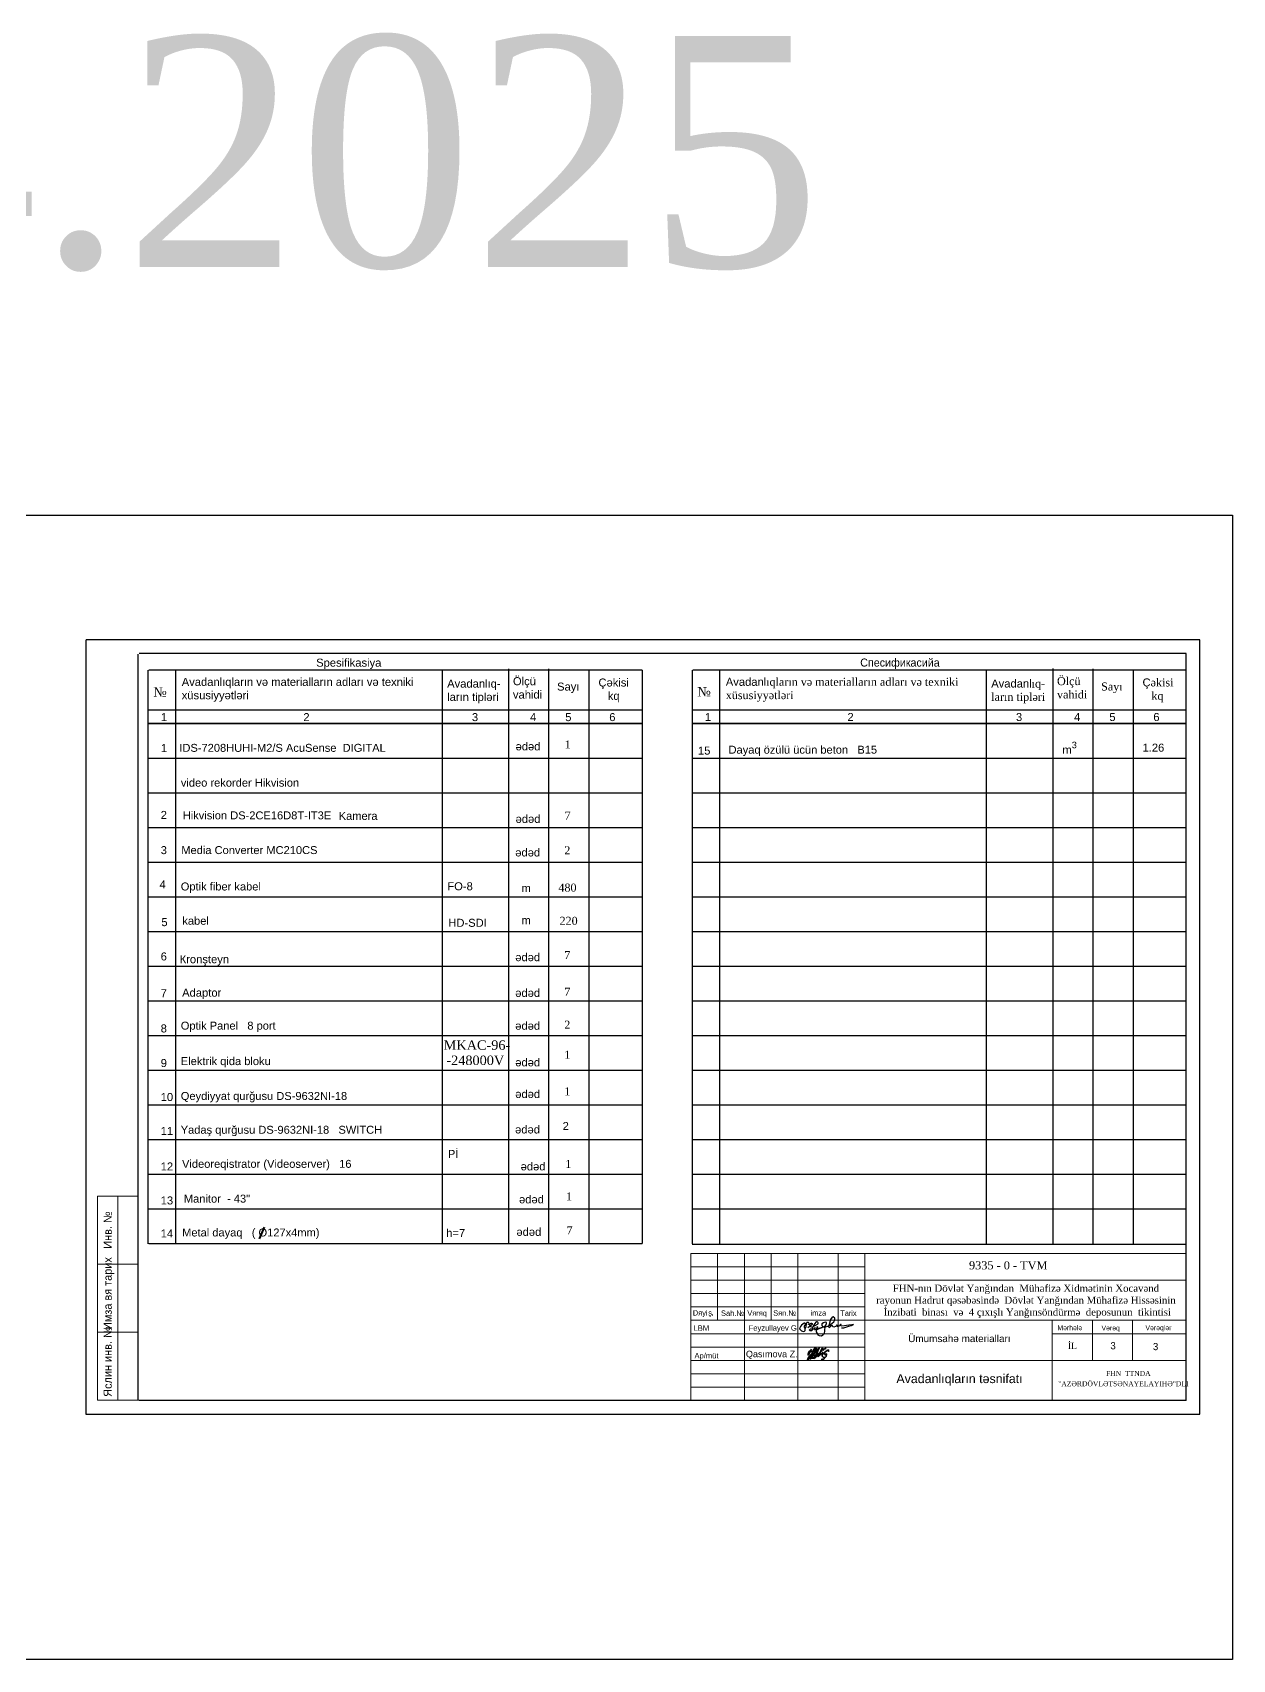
# Model space of a CAD drawing. Header units: feet. Extents: x 3381 to 682707, y 675186 to 4374675.
# Drawn here: x 681657 to 682150, y 4372831 to 4373499 of the extents above; entities that cross this region are included whole.
import ezdxf

# ---------------------------------------------------------------- set-up
doc = ezdxf.new("R2010")
doc.units = ezdxf.units.FT
doc.header["$MEASUREMENT"] = 0
doc.linetypes.add('DUZ', pattern=[0])
doc.layers.get('0').update_dxf_attribs({"linetype": 'CONTINUOUS'})
for name, color, linetype, lineweight in [('Annotation - Text_Pen_No__1', 7, 'CONTINUOUS', 13), ('Text blocks_Ном._пера__1', 7, 'CONTINUOUS', 15), ('окна', 150, 'CONTINUOUS', 15), ('перегородка', 130, 'CONTINUOUS', 20), ('перегородка_Ном._пера__1', 7, 'CONTINUOUS', 13), ('размер', 90, 'CONTINUOUS', 9), ('размер2_Ном._пера__1', 7, 'CONTINUOUS', 13), ('размер_Ном._пера__1', 7, 'CONTINUOUS', 15), ('ФОРМАТ', 7, 'CONTINUOUS', 5)]:
    doc.layers.add(name, color=color, linetype=linetype, lineweight=lineweight)
for name, color, linetype in [('Layer8', 7, 'CONTINUOUS'), ('ramka', 7, 'CONTINUOUS'), ('Trees', 92, 'CONTINUOUS'), ('схемы', 7, 'CONTINUOUS'), ('шлейфы', 85, 'CONTINUOUS')]:
    doc.layers.add(name, color=color, linetype=linetype)
doc.styles.add('ARİAL', font='arial.ttf')
doc.styles.add('eeee', font='az97l01.TTF')
doc.styles.add('New  Roman', font='times.ttf')
doc.styles.get("Standard").update_dxf_attribs({"font": 'arial.ttf', "height": 1.5})
doc.styles.add('Times New  Roman', font='times.ttf')
doc.styles.add('СГЕНЕРИР_СТИЛЬ_1', font='a3ar(la).ttf')
doc.styles.add('СГЕНЕРИР_СТИЛЬ_2', font='arial.ttf')
doc.styles.add('Стандарт', font='times.ttf')
doc.styles.add('ттт', font='az97l01.TTF', dxfattribs={"height": 300})
doc.styles.add('тх', font='az97l01.TTF')

# ---------------------------------------------------------------- blocks, each defined once
blk = doc.blocks.new('imza')
at = {"layer": 'Trees', "color": 7, "lineweight": 35}
for points in [[(119720, 323671), (66422, 219944), (42890, 182637), (19967, 146297), (15300, 146297), (15300, 151548), (15300, 160199), (18817, 172635), (28167, 199489), (43494, 233005), (60112, 260506), (74006, 275754), (81247, 279703), (86499, 279703), (90251, 274776), (101934, 255493), (109353, 251051), (121336, 249109), (137421, 252022), (148648, 258819), (157824, 266372), (205102, 327179), (234949, 372477), (188278, 301645), (182164, 285472), (71039, 58567), (49297, 29796), (22297, 5315), (11999, 1421), (4890, 2720), (2153, 6441), (2153, 12680), (2153, 20998), (5657, 28003), (37175, 81506), (58069, 109161), (93158, 155604), (168836, 244492), (249359, 331849), (257092, 340239), (267608, 348560), (272179, 348560), (274632, 345775), (272513, 338421), (268929, 325976), (203932, 193993), (142303, 85970), (130681, 66803), (114116, 45299), (98340, 31119), (92665, 28851), (87444, 28851), (85288, 32367), (85288, 37925), (85288, 44958), (87785, 51878), (98000, 70822), (130411, 121776), (153236, 150731), (232390, 243285), (351751, 368187), (356609, 368187), (280335, 206621), (181882, 35886)], [(167136, 278349), (194691, 296062), (213990, 303970), (238885, 310721), (256638, 315535), (272291, 315535), (283870, 315535), (288695, 311333), (297931, 303288), (300852, 289924), (297572, 276036), (281361, 255206), (258010, 238040), (218752, 224087), (197993, 207372), (191226, 198858), (222154, 216298), (234032, 222996), (254203, 236686), (270940, 233782), (279104, 227565), (287462, 209110), (290183, 197066), (291281, 179704), (287836, 144642), (284270, 127093), (277886, 112915), (266529, 99357), (254031, 84436), (238452, 74448), (220952, 63228), (199475, 53640), (184462, 48973), (168676, 47383), (150237, 48242), (133752, 50038), (116228, 54219), (101027, 60416), (87626, 70611), (80826, 85804), (80826, 97798), (84626, 110592), (93027, 117788), (105628, 122386), (113861, 125390), (128629, 127783), (143203, 130145), (188423, 137473), (208420, 139584), (232323, 144536), (242885, 146724), (260979, 152750), (281350, 158414), (316662, 175080), (344127, 193380), (371539, 214476), (399090, 240115), (422514, 265598), (436403, 289010), (444708, 307514), (452855, 329232), (455833, 342579), (455833, 353795), (452179, 358621), (448393, 355754), (443175, 347926), (431148, 330820), (423464, 312790), (405582, 278084), (392800, 247509), (381371, 219323), (369936, 198963), (352731, 165608), (342564, 145896), (333386, 122755), (325788, 103596), (321219, 92074), (324285, 92074), (330880, 103244), (341696, 116427), (359107, 132905), (379155, 154789), (397358, 170872), (414305, 185281), (429715, 200550), (445524, 211968), (458145, 219271), (463857, 219271), (463857, 215022), (459473, 201745), (451237, 188202), (444707, 177465), (442469, 169480), (442469, 163240), (447517, 167090), (517041, 225315), (556686, 256394), (599532, 284291), (618334, 296532), (632144, 301800), (636726, 301800), (633761, 294931), (629347, 284702), (625366, 275480), (627697, 269475), (631605, 266781), (640634, 266781), (650741, 263010), (657067, 260650)], [(416076, 13564), (441715, 13213), (458574, 18127), (480976, 24657), (502998, 31077), (509500, 40944)], [(500295, 211291), (469701, 179690), (457620, 165559), (446670, 148138), (439881, 137337), (439881, 129823), (442153, 119815), (447100, 108759), (453312, 100716), (460795, 93379), (470068, 84285), (481124, 79974), (493395, 75189), (506395, 73483), (520532, 74529), (530621, 75973), (540432, 81089), (553371, 90326), (561192, 100700), (567337, 108853), (567337, 120783), (567337, 134994), (570340, 155600), (574321, 172086), (574321, 178197), (570767, 179902), (567354, 179902), (555552, 175781), (528326, 166273), (516876, 164269), (512184, 166685), (510620, 173223), (510620, 181607), (510620, 198280), (510620, 206239), (505354, 208939), (497818, 204818), (489111, 199738)], [(477209, 278739), (480314, 298392), (480314, 310116), (498253, 322873), (528957, 335286), (545658, 341551), (552098, 343967), (556652, 343967), (560453, 339788)]]:
    blk.add_lwpolyline(points, dxfattribs=at)

msp = doc.modelspace()

# ---------------------------------------------------------------- linework, layer by layer
for p, q in [((681678.387, 4373249.754), (681678.387, 4372931.56)), ((682136.246, 4373249.754), (681678.568, 4373249.754)), ((682130.58, 4373244.089), (681700.368, 4373244.089)), ((682130.58, 4372937.226), (682130.58, 4373244.089)), ((682136.246, 4372931.56), (682136.246, 4373249.754)), ((681699.996, 4372937.308), (681699.996, 4373243.883)), ((681700.182, 4372937.226), (682130.58, 4372937.226)), ((681678.387, 4372931.56), (682136.246, 4372931.56))]:
    msp.add_line(p, q)
at = {"color": 0, "lineweight": 25}
for p, q in [((681852.333, 4373001.58), (681852.333, 4373237.838)), ((681868.775, 4373001.58), (681868.775, 4373237.8)), ((682075.935, 4373001.62), (682075.935, 4373237.877)), ((682092.376, 4373001.62), (682092.376, 4373237.84)), ((681704.105, 4373001.496), (681704.105, 4373237.207)), ((681907.121, 4373237.247), (681704.338, 4373237.247)), ((681715.299, 4373237.247), (681715.299, 4373001.58)), ((681824.912, 4373237.247), (681824.912, 4373215.324)), ((681885.198, 4373237.247), (681885.198, 4373001.58)), ((681907.121, 4373237.247), (681907.121, 4373001.58)), ((681927.706, 4373001.536), (681927.706, 4373237.247)), ((682130.722, 4373237.286), (681927.939, 4373237.286)), ((681938.9, 4373237.286), (681938.9, 4373001.62)), ((682048.513, 4373237.286), (682048.513, 4373215.364)), ((682108.8, 4373237.286), (682108.8, 4373001.62)), ((681907.121, 4373220.805), (681704.338, 4373220.805)), ((682130.722, 4373220.844), (681927.939, 4373220.844)), ((681704.338, 4373215.324), (681907.121, 4373215.324)), ((681907.121, 4373215.324), (681704.338, 4373215.324)), ((681824.912, 4373215.324), (681824.912, 4373001.58)), ((681927.939, 4373215.364), (682130.722, 4373215.364)), ((682130.722, 4373215.364), (681927.939, 4373215.364)), ((682048.513, 4373215.364), (682048.513, 4373001.62)), ((681704.338, 4373201.075), (681907.121, 4373201.075)), ((681927.939, 4373201.114), (682130.722, 4373201.114)), ((681704.338, 4373186.825), (681907.121, 4373186.825)), ((681927.939, 4373186.865), (682130.722, 4373186.865)), ((681704.338, 4373172.576), (681907.121, 4373172.576)), ((681927.939, 4373172.615), (682130.722, 4373172.615)), ((681704.338, 4373158.326), (681907.121, 4373158.326)), ((681927.939, 4373158.365), (682130.722, 4373158.365)), ((681704.338, 4373144.076), (681907.121, 4373144.076)), ((681927.939, 4373144.116), (682130.722, 4373144.116)), ((681704.338, 4373129.827), (681907.121, 4373129.827)), ((681927.939, 4373129.866), (682130.722, 4373129.866)), ((681704.338, 4373115.577), (681907.121, 4373115.577)), ((681927.939, 4373115.617), (682130.722, 4373115.617)), ((681704.338, 4373101.328), (681907.121, 4373101.328)), ((681927.939, 4373101.367), (682130.722, 4373101.367)), ((681704.338, 4373087.078), (681907.121, 4373087.078)), ((681927.939, 4373087.117), (682130.722, 4373087.117)), ((681704.338, 4373072.828), (681907.121, 4373072.828)), ((681927.939, 4373072.868), (682130.722, 4373072.868)), ((681704.338, 4373058.579), (681907.121, 4373058.579)), ((681927.939, 4373058.618), (682130.722, 4373058.618)), ((681704.338, 4373044.329), (681907.121, 4373044.329)), ((681927.939, 4373044.369), (682130.722, 4373044.369)), ((681704.338, 4373030.08), (681907.121, 4373030.08)), ((681927.939, 4373030.119), (682130.722, 4373030.119)), ((681704.338, 4373015.83), (681907.121, 4373015.83)), ((681704.338, 4373015.83), (681907.121, 4373015.83)), ((681704.338, 4373015.83), (681907.121, 4373015.83)), ((681927.939, 4373015.869), (682130.722, 4373015.869)), ((681927.939, 4373015.869), (682130.722, 4373015.869)), ((681927.939, 4373015.869), (682130.722, 4373015.869)), ((681704.338, 4373001.58), (681907.121, 4373001.58)), ((681704.338, 4373001.58), (681907.121, 4373001.58)), ((681927.656, 4373001.344), (682130.72, 4373001.344)), ((681927.656, 4373001.344), (682130.72, 4373001.344))]:
    msp.add_line(p, q, dxfattribs=at)
at = {"linetype": 'DUZ', "lineweight": 40}
msp.add_line((681749.82, 4373003.615), (681751.905, 4373008.37), dxfattribs=at)
at = {"color": 1, "lineweight": 30}
msp.add_lwpolyline([(680613.285, 4373300.966), (682149.668, 4373300.966), (682149.668, 4372830.697), (680613.285, 4372830.697)], close=True, dxfattribs=at)
at = {"layer": 'окна', "color": 0, "ltscale": 2}
for p, q in [((681683.232, 4372937.308), (681683.232, 4373021.13)), ((681683.232, 4373021.13), (681699.996, 4373021.13)), ((681691.614, 4373021.13), (681691.614, 4372937.308)), ((681683.232, 4372993.189), (681699.996, 4372993.189)), ((681683.232, 4372965.249), (681699.996, 4372965.249)), ((681699.996, 4372937.308), (681683.232, 4372937.308))]:
    msp.add_line(p, q, dxfattribs=at)
at = {"layer": 'размер_Ном._пера__1', "linetype": 'Continuous'}
for p, q in [((681927.091, 4372997.578), (682130.583, 4372997.578)), ((681927.091, 4372937.081), (681927.091, 4372997.578)), ((681927.091, 4372997.578), (682130.583, 4372997.578)), ((681927.091, 4372937.081), (681927.091, 4372997.578)), ((681938.09, 4372970.079), (681938.09, 4372997.578)), ((681949.09, 4372937.081), (681949.09, 4372997.578)), ((681960.09, 4372970.079), (681960.09, 4372997.578)), ((681971.089, 4372937.081), (681971.089, 4372997.578)), ((681987.588, 4372937.081), (681987.588, 4372997.578)), ((681998.588, 4372997.578), (681998.588, 4372937.081)), ((682130.583, 4372937.081), (682130.583, 4372997.578)), ((681927.091, 4372992.078), (681998.588, 4372992.078)), ((681927.091, 4372986.579), (682130.583, 4372986.579)), ((681927.091, 4372981.079), (681998.588, 4372981.079)), ((681927.091, 4372975.579), (681998.588, 4372975.579)), ((681927.091, 4372970.079), (682130.583, 4372970.079)), ((682075.585, 4372970.079), (682075.585, 4372937.081)), ((682092.084, 4372970.079), (682092.084, 4372953.58)), ((682108.584, 4372970.079), (682108.584, 4372953.58)), ((681927.091, 4372964.58), (681998.588, 4372964.58)), ((682075.585, 4372964.58), (682130.583, 4372964.58)), ((681927.091, 4372959.08), (681998.588, 4372959.08)), ((681927.091, 4372953.58), (682130.583, 4372953.58)), ((681927.091, 4372948.08), (681998.588, 4372948.08)), ((681927.091, 4372942.58), (681998.588, 4372942.58)), ((681927.091, 4372937.081), (682130.583, 4372937.081))]:
    msp.add_line(p, q, dxfattribs=at)
at = {"layer": 'схемы', "color": 5, "lineweight": 30}
for points in [[(681975.617, 4372968.606), (681976.294, 4372967.484), (681976.953, 4372967.239), (681979.126, 4372968.475, 1.2496404), (681978.461, 4372969.283, 0.0792582), (681977.082, 4372967.143), (681976.956, 4372966.169), (681976.804, 4372965.817), (681975.977, 4372965.782), (681975.829, 4372966.217), (681976.206, 4372966.593), (681977.517, 4372966.538), (681977.821, 4372966.576), (681978.158, 4372966.977), (681978.065, 4372967.054), (681977.832, 4372966.777), (681977.94, 4372966.366), (681978.182, 4372966.335), (681979.075, 4372966.816), (681979.233, 4372967.218), (681979.107, 4372967.45), (681978.8, 4372967.284), (681978.691, 4372966.933), (681978.827, 4372966.682), (681979.315, 4372966.735), (681981.677, 4372967.333), (681982.518, 4372968.068), (681982.863, 4372968.751), (681982.865, 4372969.187), (681982.292, 4372969.261), (681981.576, 4372969.03), (681980.843, 4372968.568), (681980.904, 4372967.914), (681981.364, 4372967.51), (681981.956, 4372967.274), (681982.465, 4372967.35), (681983.346, 4372967.612), (681984.469, 4372968.304), (681985.857, 4372969.46), (681986.295, 4372970.294), (681986.19, 4372971.002), (681985.569, 4372971.572), (681985.156, 4372971.412), (681984.525, 4372970.389), (681983.957, 4372968.406), (681983.713, 4372967.557), (681983.854, 4372967.199), (681984.126, 4372967.164), (681984.569, 4372967.695), (681984.955, 4372968.158), (681985.186, 4372967.784), (681985.498, 4372967.512), (681985.963, 4372967.452), (681986.661, 4372967.703), (681987.177, 4372967.982), (681987.14, 4372968.221), (681986.979, 4372968.052), (681987.178, 4372967.736), (681987.581, 4372967.617), (681987.972, 4372967.79), (681988.811, 4372968.15), (681988.837, 4372968.353), (681988.64, 4372968.378), (681988.279, 4372968.09), (681989.105, 4372967.744), (681990.269, 4372967.997), (681991.053, 4372968.141), (681992.042, 4372968.253), (681993.265, 4372968.393), (681993.87, 4372968.315), (681993.504, 4372968.126), (681992.968, 4372967.85), (681991.842, 4372967.524), (681989.773, 4372966.9), (681988.999, 4372966.795)], [(681973.717, 4372967.708, -0.3006337), (681974.169, 4372968.249, 0.2802498), (681974.214, 4372968.738, 0.2687794), (681973.649, 4372968.918, 0.1221921), (681971.809, 4372966.998), (681971.795, 4372966.623, 0.0999903), (681972.913, 4372965.593, 0.2003981), (681973.821, 4372965.548, 0.3129138), (681974.011, 4372966.801, -0.2937938), (681973.717, 4372967.708)], [(681974.061, 4372966.683, 0.2027102), (681974.467, 4372967.583, -0.0832168), (681974.796, 4372969.141, -0.5409747), (681975.468, 4372969.169), (681975.617, 4372968.606)], [(681975.711, 4372968.451), (681976.273, 4372968.826, -1.0345012), (681976.865, 4372968.211), (681975.113, 4372967.003)], [(681975.711, 4372968.451), (681975.575, 4372968.327, -0.4342938), (681975.437, 4372968.344, -0.1602621), (681975.463, 4372968.48), (681975.516, 4372968.541), (681975.597, 4372968.544), (681975.666, 4372968.526)]]:
    msp.add_lwpolyline(points, format="xyb", dxfattribs=at)
msp.add_lwpolyline([(681981.717, 4372967.369), (681982.128, 4372966.918), (681982.061, 4372966.401), (681981.967, 4372965.669), (681981.846, 4372964.74), (681981.619, 4372964.243), (681981.287, 4372963.923), (681980.712, 4372963.544), (681979.98, 4372963.639), (681979.424, 4372963.974), (681979.066, 4372964.709), (681978.731, 4372965.396), (681978.7, 4372966.026), (681979.012, 4372966.33), (681979.795, 4372966.701), (681981.059, 4372967.177)], dxfattribs=at)

# ---------------------------------------------------------------- block references
at = {"color": 5, "lineweight": 30, "xscale": 1.35661101831e-05, "yscale": 1.35661101831e-05, "zscale": 1.35661101831e-05}
msp.add_blockref('imza', (681975.021, 4372953.825), dxfattribs=at)

# ---------------------------------------------------------------- texts
at = {"color": 0, "lineweight": 25}
for s, height, p in [('1', 3.288, (681709.281, 4373216.323)), ('2', 3.288, (681767.831, 4373216.323)), ('3', 3.288, (681837.092, 4373216.323)), ('4', 3.288, (681860.96, 4373216.323)), ('5', 3.288, (681875.456, 4373216.323)), ('6', 3.288, (681893.543, 4373216.323)), ('1', 3.288, (681932.883, 4373216.363)), ('2', 3.288, (681991.432, 4373216.363)), ('3', 3.288, (682060.693, 4373216.363)), ('4', 3.288, (682084.562, 4373216.363)), ('5', 3.288, (682099.057, 4373216.363)), ('6', 3.288, (682117.144, 4373216.363)), ('1', 3.288, (681709.281, 4373203.612)), ('15', 3.2884, (681930, 4373202.559)), ('1.26', 3.2884, (682112.708, 4373203.772)), ('2', 3.288, (681709.204, 4373176.129)), ('3', 3.288, (681709.204, 4373161.657)), ('4', 3.288, (681708.732, 4373147.568)), ('5', 3.288, (681709.487, 4373132.062)), ('6', 3.288, (681709.198, 4373117.953)), ('7', 3.288, (681709.198, 4373102.864)), ('8', 3.288, (681709.198, 4373088.373)), ('9', 3.288, (681709.198, 4373074.157)), ('10', 3.2884, (681709.198, 4373060.199)), ('11', 3.2884, (681709.198, 4373046.251)), ('12', 3.2884, (681709.198, 4373031.659)), ('13', 3.2884, (681709.198, 4373017.694)), ('14', 3.2884, (681709.198, 4373004.117))]:
    msp.add_text(s, height=height, dxfattribs=at).set_placement(p)
at = {"color": 0, "linetype": 'DUZ', "lineweight": 25, "style": 'Times New  Roman'}
for s, p in [(' MKAC-96-', (681824.045, 4373081.241)), ('-248000V', (681826.594, 4373074.989))]:
    msp.add_text(s, height=3.881, dxfattribs=at).set_placement(p)
at = {"color": 0, "linetype": 'ByBlock', "lineweight": 13, "style": 'тх'}
msp.add_text('Pİ', height=3.28, dxfattribs=at).set_placement((681827.315, 4373036.818))
at = {"color": 0, "lineweight": 25, "attachment_point": 1}
for s, insert, char_height, width, style in [('Avadanl{\\fArial|b0|i0|c238|p34;ıqların və materialların adları və texniki xüsusiyyətləri}', (681717.845, 4373234.077), 3.28837, 105.81412, 'ARİAL'), ('Avadanl{\\fArial|b0|i0|c238|p34;ıq-\\Pların tipləri}', (681826.927, 4373233.377), 3.28837, 28.01958, 'ARİAL'), ('Ölçü\\Pvahidi', (681853.959, 4373234.365), 3.2884, 15.09318, 'ARİAL'), ('Say{\\fArial|b0|i0|c238|p34;ı}', (681872.099, 4373232.154), 3.28837, 13.68896, 'ARİAL'), ('  Ç{\\fArial|b0|i0|c238|p34;əkisi\\P     kq}', (681886.555, 4373233.824), 3.28837, 19.21208, 'ARİAL'), ('Ölçü\\Pvahidi', (682077.56, 4373234.405), 3.2884, 15.09318, 'Стандарт'), ('Say{\\fTimes New Roman|b0|i0|c238|p18;ı}', (682095.7, 4373232.194), 3.28837, 13.68896, 'Стандарт'), ('{\\fArial|b0|i0|c238|p34;   ədəd}', (681851.221, 4373207.6), 3.28837, 25.23344, 'ARİAL'), ('1', (681875.211, 4373208.359), 3.288, 5.96138, 'Times New  Roman'), ('{\\fArial|b0|i0|c238|p34;   }m', (682075.935, 4373206.204), 3.28837, 25.23344, 'ARİAL'), ('{\\fArial|b0|i0|c238|p34;   3}', (682080.495, 4373207.87), 2.68873, 20.63207, 'ARİAL'), ('{\\fArial|b0|i0|c238|p34;   ədəd}', (681851.221, 4373177.782), 3.28837, 25.23344, 'ARİAL'), ('{\\fTimes New Roman|b0|i0|c238|p18;7}', (681875.211, 4373179.148), 3.28837, 5.96138, 'Times New  Roman'), ('{\\fArial|b0|i0|c238|p34;   ədəd}', (681851.083, 4373163.988), 3.28837, 25.23344, 'ARİAL'), ('{\\fTimes New Roman|b0|i0|c238|p18;2}', (681875.072, 4373164.894), 3.28837, 5.96138, 'Times New  Roman'), ('{\\fArial|b0|i0|c238|p34;   }FO-8', (681823.176, 4373150.095), 3.28837, 25.23344, 'ARİAL'), ('{\\fArial|b0|i0|c238|p34;   }m', (681853.657, 4373149.345), 3.28837, 25.23344, 'ARİAL'), ('{\\fArial|b0|i0|c238|p34;   }m', (681853.657, 4373136.112), 3.28837, 25.23344, 'ARİAL'), ('{\\fArial|b0|i0|c238|p34;   ədəd}', (681851.083, 4373120.953), 3.28837, 25.23344, 'ARİAL'), ('{\\fArial|b0|i0|c238|p34;   ədəd}', (681851.083, 4373106.282), 3.28837, 25.23344, 'ARİAL'), ('{\\fArial|b0|i0|c238|p34;   ədəd}', (681851.083, 4373092.775), 3.28837, 25.23344, 'ARİAL'), ('{\\fArial|b0|i0|c238|p34;   ədəd}', (681851.083, 4373077.736), 3.28837, 25.23344, 'ARİAL'), ('{\\fArial|b0|i0|c238|p34;   ədəd}', (681851.083, 4373064.733), 3.28837, 25.23344, 'ARİAL'), ('{\\fTimes New Roman|b0|i0|c238|p18;1}', (681875.072, 4373065.803), 3.28837, 2.39018, 'Times New  Roman'), ('{\\fArial|b0|i0|c238|p34;   ədəd}', (681851.015, 4373050.149), 3.28837, 25.23344, 'ARİAL'), ('{\\fArial|b0|i0|c238|p34;   ədəd}', (681853.3, 4373034.972), 3.28837, 25.23344, 'ARİAL'), ('{\\fArial|b0|i0|c238|p34;   ədəd}', (681852.638, 4373021.436), 3.28837, 25.23344, 'ARİAL'), ('{\\fArial|b0|i0|c238|p34;   }h{\\fArial|b0|i0|c238|p34;=7}', (681822.713, 4373007.604), 3.28837, 25.23344, 'ARİAL'), ('{\\fArial|b0|i0|c238|p34;   ədəd}', (681851.562, 4373008.069), 3.28837, 25.23344, 'ARİAL')]:
    msp.add_mtext(s, dxfattribs=dict(at, insert=insert, char_height=char_height, width=width, style=style))
for s, insert, char_height, width in [('Avadanl{\\fTimes New Roman|b0|i0|c238|p18;ıqların və materialların adları və texniki xüsusiyyətləri}', (681941.446, 4373234.116), 3.28837, 105.81412), ('Avadanl{\\fTimes New Roman|b0|i0|c238|p18;ıq-\\Pların tipləri}', (682050.528, 4373233.417), 3.28837, 28.01958), ('  Ç{\\fTimes New Roman|b0|i0|c238|p18;əkisi\\P     kq}', (682110.156, 4373233.863), 3.28837, 19.21208), ('{\\fTimes New Roman|b0|i0|c204|p18;№}', (681706.168, 4373230.234), 3.83643, 9.30034), ('{\\fTimes New Roman|b0|i0|c204|p18;№}', (681929.769, 4373230.274), 3.83643, 9.30034)]:
    msp.add_mtext(s, dxfattribs=dict(at, insert=insert, char_height=char_height, width=width))
at = {"lineweight": 25, "char_height": 3.28837, "width": 5.96138, "attachment_point": 1, "style": 'Times New  Roman'}
for s, insert in [('{\\fTimes New Roman|b0|i0|c238|p18;48}0', (681872.644, 4373149.553)), ('{\\fTimes New Roman|b0|i0|c238|p18;220}', (681873.117, 4373135.912))]:
    msp.add_mtext(s, dxfattribs=dict(at, insert=insert))
at = {"lineweight": 25, "insert": (681823.679, 4373135.08), "char_height": 3.28837, "width": 25.23344, "attachment_point": 1}
msp.add_mtext('{\\fTimes New Roman|b0|i0|c238|p18;   }HD-SDI', dxfattribs=at)
at = {"color": 0, "lineweight": 25, "char_height": 3.28837, "attachment_point": 1}
for s, insert, style in [('{\\fTimes New Roman|b0|i0|c238|p18;7}', (681875.072, 4373121.853), 'Times New  Roman'), ('{\\fTimes New Roman|b0|i0|c238|p18;7}', (681875.072, 4373106.766), 'Times New  Roman'), ('{\\fTimes New Roman|b0|i0|c238|p18;2}', (681875.072, 4373093.208), 'Times New  Roman'), ('{\\fTimes New Roman|b0|i0|c238|p18;1}', (681875.072, 4373080.853), 'Times New  Roman'), ('{\\fArial|b0|i0|c238|p34;2}', (681874.394, 4373051.576), 'ARİAL'), ('{\\fTimes New Roman|b0|i0|c238|p18;1}', (681875.454, 4373035.987), 'Times New  Roman'), ('{\\fTimes New Roman|b0|i0|c238|p18;1}', (681875.795, 4373022.657), 'Times New  Roman'), ('{\\fTimes New Roman|b0|i0|c238|p18;7}', (681875.993, 4373008.709), 'Times New  Roman')]:
    msp.add_mtext(s, dxfattribs=dict(at, insert=insert, style=style))
at = {"lineweight": 25, "char_height": 2.23724, "attachment_point": 5, "style": 'ARİAL'}
for s, insert in [('{\\fArial|b0|i0|c238|p34;LBM}', (681931.409, 4372966.894)), ('Ap/{\\fArial|b0|i0|c238|p34;müt}', (681933.515, 4372955.203))]:
    msp.add_mtext(s, dxfattribs=dict(at, insert=insert))
at = {"color": 7, "insert": (682037.488, 4372945.546), "char_height": 3.65112, "width": 135.29261, "attachment_point": 5, "style": 'ARİAL'}
msp.add_mtext('\\A1;Аvadanl{\\fArial|b0|i0|c238|p34;ıqların təsnifatı}', dxfattribs=at)
at = {"layer": 'Annotation - Text_Pen_No__1', "linetype": 'Continuous', "attachment_point": 2, "style": 'ARİAL'}
for s, insert, char_height in [('\\A1;Mərhələ', (682082.803, 4372968.026), 2.01799), ('\\A1;Vərəq', (682099.62, 4372967.942), 2.018), ('\\A1;Vərəqlər', (682119.239, 4372968.026), 2.01799)]:
    msp.add_mtext(s, dxfattribs=dict(at, insert=insert, char_height=char_height))
at = {"layer": 'Layer8', "color": 7, "lineweight": 18, "insert": (682069.677, 4372945.029), "char_height": 2.546951, "width": 61.95109, "attachment_point": 1}
msp.add_mtext('{\\fArial|b0|i0|c238|p34;   \\fTimes New Roman|b0|i0|c238|p18;  \\H0.8334x; \\H1.2x;  \\H0.79994x; "AZ\\fTimes New Roman|b0|i0|c0|p18;Ə\\fTimes New Roman|b0|i0|c238|p18;RDÖVL\\fTimes New Roman|b0|i0|c0|p18;Ə\\fTimes New Roman|b0|i0|c238|p18;TS\\fTimes New Roman|b0|i0|c0|p18;Ə\\fTimes New Roman|b0|i0|c238|p18;NAYELAYIH\\fTimes New Roman|b0|i0|c0|p18;Ə\\fTimes New Roman|b0|i0|c238|p18;"\\fTimes New Roman|b0|i0|c204|p18;DLI\\fTimes New Roman|b0|i0|c238|p18;\\H0.72917x;\\P\\H1.143x;       \\fTimes New Roman|b0|i0|c204|p18;               \\fTimes New Roman|b0|i0|c238|p18; \\H1.25x;  \\H1.2x;    \\fArial|b0|i0|c238|p34; }', dxfattribs=at)
at = {"layer": 'ramka', "lineweight": 18, "ltscale": 0.3, "attachment_point": 1, "style": 'Times New  Roman'}
for s, insert, char_height, width in [('{\\fTimes New Roman|b0|i0|c238|p18;SON 24.04.2025}', (681013.884, 4373497.815, 1157.435), 94.81884, 3140.16055), ('{\\fTimes New Roman|b0|i0|c238|p18;9335 - 0 - TVM}', (682041.389, 4372994.352, 40.784), 3.34105, 110.6472)]:
    msp.add_mtext(s, dxfattribs=dict(at, insert=insert, char_height=char_height, width=width))
at = {"layer": 'ramka', "color": 7, "lineweight": 20, "ltscale": 0.4, "insert": (681950.813, 4372968.058, 0.153), "char_height": 2.23724, "width": 21.75361, "attachment_point": 1, "style": 'ARİAL'}
msp.add_mtext('{\\fArial|b0|i0|c238|p34;Feyzullayev} {\\fArial|b0|i0|c238|p34;G.}', dxfattribs=at)
at = {"layer": 'ramka', "color": 7, "linetype": 'DUZ', "lineweight": 25, "ltscale": 0.5, "insert": (682016.406, 4372964.037), "char_height": 2.914, "width": 46.42695, "attachment_point": 1, "style": 'ARİAL'}
msp.add_mtext('{\\fArial|b0|i0|c238|p34;Ümumsahə materialları}', dxfattribs=at)
at = {"layer": 'ramka', "color": 7, "linetype": 'DUZ', "lineweight": 25, "ltscale": 0.5, "insert": (682089.14, 4372949.278), "char_height": 1.69819, "width": 64.87452, "attachment_point": 1}
msp.add_mtext('{\\fTimes New Roman|b0|i0|c238|p18;            \\H1.1998x; FHN  TTNDA}', dxfattribs=at)
at = {"layer": 'Text blocks_Ном._пера__1', "linetype": 'Continuous', "lineweight": 5, "char_height": 2.946, "attachment_point": 5, "style": 'СГЕНЕРИР_СТИЛЬ_1'}
for insert in [(682100.618, 4372959.621), (682118.082, 4372959.267)]:
    msp.add_mtext('3', dxfattribs=dict(at, insert=insert))
at = {"layer": 'перегородка', "color": 0, "insert": (682082.023, 4372958.285), "char_height": 2.61016, "width": 88.41645, "attachment_point": 7, "style": 'eeee'}
msp.add_mtext('\\pxt9;{\\fTimes New Roman|b0|i0|c238|p18;İL}', dxfattribs=at)
at = {"layer": 'перегородка_Ном._пера__1', "style": 'eeee'}
for s, height, p in [('Dяyi', 2.1999, (681927.913, 4372972.041)), ('ş', 2.2, (681934.228, 4372972.041)), ('.', 2.75, (681935.492, 4372972.041)), ('Sah.№', 2.1999, (681939.488, 4372971.914)), ('Vяrяq', 2.1999, (681950.282, 4372971.935)), ('Sяn.№', 2.1999, (681960.917, 4372971.971)), ('imza', 2.1999, (681976.275, 4372972.004)), ('Tarix', 2.1999, (681988.448, 4372971.914))]:
    msp.add_text(s, height=height, dxfattribs=at).set_placement(p)
at = {"layer": 'размер', "color": 0, "lineweight": 9, "style": 'ттт'}
for s, height, p in [('    Инв. №', 3.3529, (681689.074, 4372994.503)), ('Имза вя тарих', 3.35288, (681689.074, 4372966.085)), ('Яслин инв. №', 3.35288, (681689.074, 4372938.622))]:
    msp.add_text(s, height=height, rotation=90, dxfattribs=at).set_placement(p)
at = {"layer": 'размер2_Ном._пера__1', "linetype": 'Continuous', "lineweight": 15, "insert": (682064.787, 4372977.882), "char_height": 2.93796, "attachment_point": 5, "style": 'СГЕНЕРИР_СТИЛЬ_2'}
msp.add_mtext('{\\fTimes New Roman|b0|i0|c238|p18;\\C7;FHN-nın Dövlət Yanğından  Mühafizə Xidmətinin Xocavənd\\Prayonun Hadrut qəsəbəsində  Dövlət Yanğından Mühafizə Hissəsinin\\P İnzibati  binası  və  4 çıxışlı Yanğınsöndürmə  deposunun  tikintisi}', dxfattribs=at)
at = {"layer": 'ФОРМАТ', "insert": (681949.703, 4372957.556), "char_height": 2.65936, "width": 204.63347, "attachment_point": 1, "line_spacing_factor": 0.7, "style": 'ARİAL'}
msp.add_mtext('{\\C7;Qas\\fArial|b0|i0|c238|p34;ımova\\fArial|b0|i0|c204|p34; Z.}', dxfattribs=at)
at = {"layer": 'шлейфы', "color": 0, "linetype": 'Continuous', "lineweight": 25, "attachment_point": 1}
for s, insert, char_height, width, style in [('{\\fArial|b0|i0|c238|p34;Spesifikasiya}', (681773.088, 4373241.99), 3.28837, 71.40285, 'ARİAL'), ('{\\fAz Tms 97 Lat|b0|i0|c204|p18;Спесификасийа}', (681996.689, 4373242.03), 3.28837, 71.40285, 'New  Roman'), ('\\A1;  IDS-7208HUHI-M2/S AcuSense  DIGITAL     ', (681714.333, 4373206.968), 3.2616, 118.94032, 'ARİAL'), (' {\\fArial|b0|i0|c238|p34;D}ayaq{\\fArial|b0|i0|c238|p34; özülü ücün beton   B15}', (681941.301, 4373206.211), 3.2616, 118.94032, 'ARİAL'), ('{\\fArial|b0|i0|c186|p34; }video rekorder Hikvision ', (681716.221, 4373192.664), 3.2616, 118.94032, 'ARİAL'), ('{\\fArial|b0|i0|c186|p34; }Hikvision DS-2CE16D8T-IT3E', (681717.001, 4373179.212), 3.2616, 118.94032, 'ARİAL'), ('Kamera', (681782.359, 4373178.997), 3.2616, 70.82154, 'ARİAL'), ('{\\fArial|b0|i0|c186|p34; }Media Converter MC210CS', (681716.403, 4373164.945), 3.2616, 118.94032, 'ARİAL'), ('{\\fArial|b0|i0|c186|p34; \\fArial|b0|i0|c238|p34;Optik fiber kabel}', (681716.186, 4373149.989), 3.2616, 118.94032, 'ARİAL'), ('{\\fArial|b0|i0|c238|p34; kabel}', (681716.836, 4373135.901), 3.2616, 118.94032, 'ARİAL'), ('Кron{\\fArial|b0|i0|c238|p34;şteyn}', (681716.992, 4373120.119), 3.28837, 88.28286, 'ARİAL'), ('Аdaptor', (681717.998, 4373106.382), 3.2944, 53.4481, 'ARİAL'), ('{\\fArial|b0|i0|c186|p34; \\fArial|b0|i0|c238|p34;Optik }Panel   8 port', (681716.186, 4373092.799), 3.2616, 118.94032, 'ARİAL'), ('{\\fArial|b0|i0|c186|p34; }Elektrik qida bloku ', (681716.186, 4373078.221), 3.2616, 118.94032, 'ARİAL'), ('{\\fArial|b0|i0|c186|p34; }Qeydiyyat qur{\\fArial|b0|i0|c238|p34;ğusu DS-9632NI-18}', (681716.186, 4373063.901), 3.2616, 118.94032, 'ARİAL'), ('Yad{\\fArial|b0|i0|c238|p34;aş} qur{\\fArial|b0|i0|c238|p34;ğusu DS-9632NI-18}   SWITCH', (681717.418, 4373050.008), 3.2616, 118.94032, 'ARİAL'), ('{\\fArial|b0|i0|c238|p34;Videoreqistrator (Videoserver)   16}', (681717.963, 4373036.001), 3.2616, 118.94032, 'ARİAL'), ('Manitor  - 43" ', (681718.732, 4373021.704), 3.2616, 118.94032, 'ARİAL'), ('{\\fArial|b0|i0|c238|p34;Metal} dayaq{\\fArial|b0|i0|c238|p34;   ( O127x4mm)}', (681718.004, 4373007.802), 3.2616, 118.94032, 'ARİAL')]:
    msp.add_mtext(s, dxfattribs=dict(at, insert=insert, char_height=char_height, width=width, style=style))

doc.saveas('drawing.dxf')
